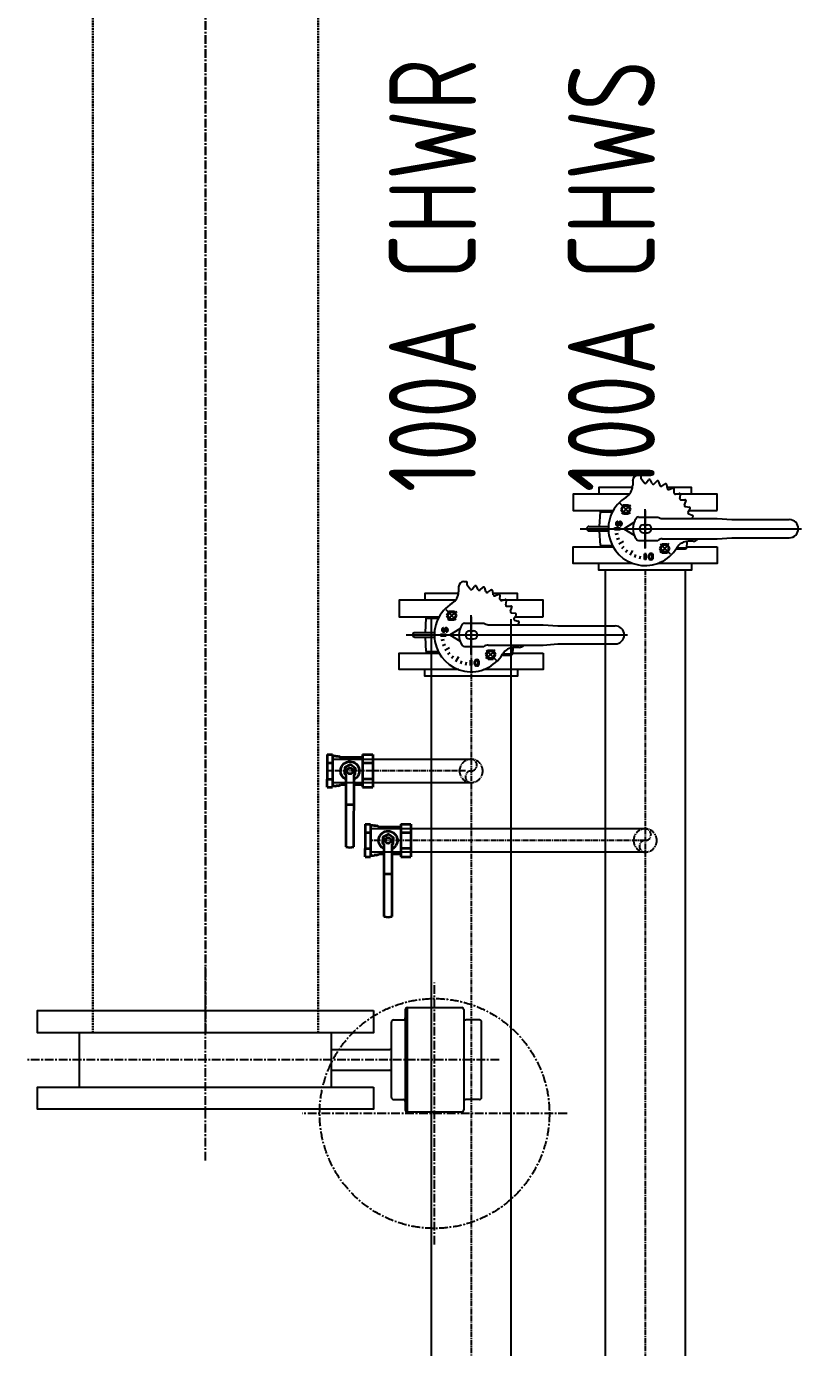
# Model space of a CAD drawing. Extents: x -76427 to 292734, y -42117 to 131250.
# Drawn here: x 10068 to 11181, y 6754 to 8651 of the extents above; entities that cross this region are included whole.
import ezdxf

# ---------------------------------------------------------------- set-up
doc = ezdxf.new("R2010")
doc.units = 0
doc.header["$LTSCALE"] = 10
for name, pattern in [('XFM7P10PV$0$CENTER', [2, 1.25, -0.25, 0.25, -0.25]), ('XFM7P10PV$0$CENTER2', [1.125, 0.75, -0.125, 0.125, -0.125]), ('XFM7P10PV$0$HIDDEN', [0.375, 0.25, -0.125])]:
    doc.linetypes.add(name, pattern=pattern)
for name, color, linetype in [('XFM7P10PV$0$M-CWTR-CENT', 252, 'XFM7P10PV$0$CENTER'), ('XFM7P10PV$0$M-CWTR-VAVE', 252, 'Continuous'), ('XFM7P10PV$0$U-PCW-TXT', 252, 'Continuous'), ('XFM7P10PV$0$U-PV-CH-CENTER', 252, 'XFM7P10PV$0$CENTER2'), ('XFM7P10PV$0$U-PV-CHR', 252, 'Continuous'), ('XFM7P10PV$0$U-PV-CHS', 252, 'Continuous')]:
    doc.layers.add(name, color=color, linetype=linetype)
doc.layers.add('XFM7P10PV$0$U-PV', color=252, linetype='Continuous', lineweight=30)
doc.styles.add('XFM7P10PV$0$aa-txt', font='isocp.shx', dxfattribs={"bigfont": 'chineset'})

# ---------------------------------------------------------------- blocks, each defined once
blk = doc.blocks.new('XFM7P10PV$0$A$C0D1147C2')
at = {"layer": 'XFM7P10PV$0$M-CWTR-CENT'}
for p, q in [((42504.3, -8848), (42504.3, -9228.6)), ((42427.3, -8945.6), (42427.3, -9624.5)), ((42692.3, -9038.3), (42316.3, -9038.3)), ((42571.7, -9367.3), (42293, -9367.3))]:
    blk.add_line(p, q, dxfattribs=at)
at = {"layer": 'XFM7P10PV$0$M-CWTR-VAVE'}
for p, q in [((42481.3, -8970.7), (42373, -8970.7)), ((42370, -8973.7), (42370, -8993.2)), ((42484.3, -8973.7), (42484.3, -8993.2)), ((42352.1, -9077.3), (42352.1, -8999.3)), ((42355.2, -8996.2), (42499.1, -8996.2)), ((42502.1, -9077.3), (42502.1, -8999.3)), ((42502.1, -9077.3), (42352.1, -9077.3)), ((42355.2, -9080.3), (42499.1, -9080.3)), ((42370, -9097.1), (42370, -9083.4)), ((42484.3, -9097.1), (42484.3, -9083.4)), ((42481.3, -9100.1), (42373, -9100.1)), ((42412.4, -9186.3), (42412.4, -9103.1)), ((42442.3, -9186.3), (42442.3, -9103.1)), ((42466.4, -9186.3), (42388.4, -9186.3)), ((42466.4, -9548.3), (42388.4, -9548.3))]:
    blk.add_line(p, q, dxfattribs=at)
for points in [[(42356.6, -9126), (42388.4, -9126), (42388.4, -9608.6), (42356.6, -9608.6)], [(42466.4, -9126), (42498.1, -9126), (42498.1, -9608.6), (42466.4, -9608.6)]]:
    blk.add_lwpolyline(points, close=True, dxfattribs=at)
at = {"layer": 'XFM7P10PV$0$M-CWTR-VAVE', "linetype": 'XFM7P10PV$0$CENTER'}
blk.add_circle((42504.3, -9038.3), 165, dxfattribs=at)
at = {"layer": 'XFM7P10PV$0$M-CWTR-VAVE'}
for centre, radius, start, end in [((42373, -8973.7), 3.02, 90, 180), ((42481.3, -8973.7), 3.02, 0, 90), ((42355.2, -8999.3), 3.02, 90, 180), ((42367, -8993.2), 3.02, 270, 0), ((42487.3, -8993.2), 3.02, 180, 270), ((42499.1, -8999.3), 3.02, 0, 90), ((42355.2, -9077.3), 3.02, 180, 270), ((42367, -9083.4), 3.02, 0, 90), ((42487.3, -9083.4), 3.02, 90, 180), ((42499.1, -9077.3), 3.02, 270, 0), ((42373, -9097.1), 3.02, 180, 270), ((42409.4, -9103.1), 3, 0, 90), ((42445.3, -9103.1), 3, 90, 180), ((42481.3, -9097.1), 3.02, 270, 0)]:
    blk.add_arc(centre, radius, start, end, dxfattribs=at)
blk = doc.blocks.new('XFM7P10PV$0$螺紋_閘閥 - 25A-V21-FB2')
at = {"lineweight": 35}
for p, q in [((-5.8, 109.1), (0, 110)), ((0, 110), (5.8, 109.1)), ((0, 109.1), (0, 109.1)), ((-5.9, 48), (5.9, 48)), ((-32.7, 23.5), (-32.7, 11.7)), ((-32.7, 23.5), (-25.2, 23.5)), ((-25.2, -23.5), (-25.2, 23.5)), ((-21.1, 21.8), (-25.2, 21.8)), ((-21.1, 21.8), (-20, 21.3)), ((-18.2, 21.3), (-20, 21.3)), ((-16.6, 21.3), (-18.2, 21.3)), ((-16.6, 21.3), (-13.4, 19.8)), ((-5.9, 19.8), (-13.4, 19.8)), ((18.2, 19.8), (5.9, 19.8)), ((18.2, -11.7), (18.2, 23.5)), ((18.2, 23.5), (32.7, 23.5)), ((32.7, -11.7), (32.7, 23.5)), ((-32.7, -11.7), (-32.7, 11.7)), ((-32.7, 11.7), (-25.2, 11.7)), ((32.7, 11.7), (18.2, 11.7)), ((-32.7, -23.5), (-32.7, -11.7)), ((-32.7, -11.7), (-25.2, -11.7)), ((18.2, -23.5), (18.2, -11.7)), ((18.2, -11.7), (32.7, -11.7)), ((32.7, -23.5), (32.7, -11.7)), ((-32.7, -23.5), (-25.2, -23.5)), ((-25.2, -21.8), (-21.1, -21.8)), ((-21.1, -21.8), (-20, -21.3)), ((-20, -21.3), (-18.2, -21.3)), ((-18.2, -21.3), (-16.6, -21.3)), ((-16.6, -21.3), (-13.4, -19.8)), ((-13.4, -19.8), (18.2, -19.8)), ((18.2, -23.5), (32.7, -23.5))]:
    blk.add_line(p, q, dxfattribs=at)
at = {"lineweight": 35, "flags": 128}
for points in [[(0, -8.7), (-7.3, -4.7), (-7.9, 3.6), (-5.9, 5.1), (-5.8, 109.1)], [(5.8, 109.1), (5.9, 5.5), (7.3, 4.7), (7.9, -3.6), (1.2, -8.6), (0, -8.7)]]:
    blk.add_lwpolyline(points, dxfattribs=at)
at = {"lineweight": 35}
for radius, start, end in [(13.5, 180, 63.957), (13.5, 116.043, 180), (4.28, 360, 180), (4.28, 180, 360)]:
    blk.add_arc((0, 0), radius, start, end, dxfattribs=at)
blk = doc.blocks.new('XFM7P10PV$0$A$Cfd9648f8')
at = {"linetype": 'ByBlock'}
for p, q in [((93, 136), (97.2, 136)), ((97.2, 136), (97.2, 131.2)), ((85.3, 128.2), (85.3, 121.2)), ((102, 125), (97.2, 131.2)), ((104.7, 125), (108.1, 129.4)), ((113.5, 124.2), (110.9, 129.1)), ((116.1, 123.8), (120.2, 127.5)), ((124.6, 121.5), (122.9, 126.8)), ((127.1, 120.6), (131.8, 123.6)), ((135.1, 116.9), (134.4, 122.4)), ((137.4, 115.6), (142.6, 117.7)), ((144.7, 110.5), (144.9, 116)), ((146.7, 108.8), (152.1, 110)), ((153, 102.6), (154.1, 108)), ((154.7, 100.6), (160.2, 100.8)), ((159.8, 93.4), (161.9, 98.5)), ((38.4, 83.4), (37.3, 62.6)), ((40.4, 85.3), (38.4, 83.4)), ((38.4, 83.4), (56.2, 83.4)), ((40.4, 85.3), (57.2, 85.3)), ((71.8, 93.6), (68.1, 87.1)), ((68.1, 87.1), (71.9, 80.8)), ((71.8, 93.6), (79.2, 93.6)), ((71.9, 80.8), (79.2, 80.8)), ((82.9, 87.2), (79.2, 93.6)), ((79.2, 80.8), (82.9, 87.2)), ((93.7, 76.1), (121.6, 76.1)), ((161.1, 91), (166.6, 90.3)), ((164.8, 83.1), (167.8, 87.7)), ((165.8, 80.6), (171, 78.9)), ((169.8, 74), (171.8, 76.1)), ((19.3, 59.3), (19.3, 59.3)), ((19.3, 59.3), (19.3, 59.3)), ((22.5, 62.6), (50.5, 62.6)), ((59.3, 58.2), (59.3, 60.5)), ((59.3, 60.5), (67.3, 60.5)), ((59.3, 58.2), (67.3, 58.2)), ((63.8, 69.5), (63.8, 68)), ((67.3, 60.5), (67.3, 58.2)), ((67.4, 63.5), (67.4, 65)), ((72.8, 59.3), (87.3, 68.5)), ((72.8, 59.3), (87.3, 50.2)), ((100.7, 65), (106.8, 65)), ((127.9, 74), (206.8, 74)), ((206.8, 74), (227.8, 72.4)), ((227.8, 72.4), (310.3, 72.4)), ((22.5, 56.1), (50.5, 56.1)), ((37.3, 56.1), (38.4, 35.3)), ((60.3, 51.7), (64.8, 52.5)), ((62.3, 44.3), (66.5, 45.9)), ((65.5, 37.4), (72.3, 41.4)), ((93.7, 42.6), (121.6, 42.6)), ((100.7, 53.6), (106.8, 53.6)), ((127.9, 44.7), (206.8, 44.7)), ((163.1, 41.1), (162.7, 31.6)), ((172.2, 41.3), (165.2, 41.3)), ((206.8, 44.7), (227.8, 46.3)), ((227.8, 46.3), (310.3, 46.3)), ((38.4, 35.3), (40.4, 33.3)), ((38.4, 35.3), (56.2, 35.3)), ((40.4, 33.3), (57.2, 33.3)), ((69.8, 31.1), (73.3, 34)), ((75.2, 25.7), (78.1, 29.2)), ((81.5, 21.3), (85.4, 28.1)), ((88.4, 18), (89.9, 22.3)), ((95.7, 16), (96.5, 20.5)), ((102.2, 15.3), (102.2, 23.2)), ((104.5, 23.2), (102.2, 23.2)), ((104.5, 15.3), (104.5, 23.2)), ((108.2, 17.5), (108.2, 21)), ((109.7, 17.5), (109.7, 21)), ((112, 23.7), (111, 23.7)), ((112, 22.2), (111, 22.2)), ((113.2, 17.5), (113.2, 21)), ((114.8, 17.5), (114.8, 21)), ((127.7, 37.5), (124, 31.1)), ((124, 31.1), (127.7, 24.7)), ((127.7, 37.5), (135, 37.5)), ((127.7, 24.7), (135.1, 24.7)), ((138.8, 31.1), (135, 37.5)), ((135.1, 24.7), (138.8, 31.1)), ((160.7, 29.7), (147.2, 29.7)), ((162.7, 31.6), (148.4, 31.6)), ((162.7, 31.6), (160.7, 29.7)), ((104.5, 15.3), (102.2, 15.3)), ((112, 16.2), (111, 16.2)), ((112, 14.7), (111, 14.7))]:
    blk.add_line(p, q, dxfattribs=at)
at = {"color": 1, "linetype": 'ByBlock'}
for p, q in [((82, 80.7), (67.4, 95.3)), ((103.3, 31), (103.3, 87.6)), ((103.3, 31), (103.3, 87.6)), ((103.3, 85.5), (103.3, 31.6)), ((103.3, 77.8), (103.3, 39.2)), ((9.8, 59.3), (327.9, 59.3)), ((103.3, 69.6), (103.3, 49.1)), ((103.3, 69.6), (103.3, 49.1)), ((103.3, 69.6), (103.3, 49.1)), ((125, 37.6), (139.4, 23))]:
    blk.add_line(p, q, dxfattribs=at)
at = {"linetype": 'ByBlock'}
for points in [[(85.1, 118.7), (36.8, 118.7), (36.8, 109.1)], [(169.9, 109.1), (169.9, 118.7), (134.9, 118.7)], [(81.1, 109.1), (0, 109.1), (0, 85.3), (57.2, 85.3)], [(206.7, 85.3), (206.7, 109.1), (145.3, 109.1)], [(166.3, 85.3), (206.7, 85.3)], [(85.5, 9.5), (0, 9.5), (0, 33.3), (57.2, 33.3)], [(206.7, 33.3), (206.7, 9.5), (121.2, 9.5)], [(162.8, 33.3), (206.7, 33.3)], [(169.9, 9.5), (169.9, 0), (36.8, 0), (36.8, 9.5)]]:
    blk.add_lwpolyline(points, dxfattribs=at)
for points in [[(63.8, 69.5, 0.120011), (62.6, 69.2, 0.104957), (61.7, 68.5, 0.088923), (61.2, 67.6, 0.080167), (61, 66.5, 0.080167), (61.2, 65.4, 0.088923), (61.7, 64.5, 0.104957), (62.6, 63.8, 0.120011), (63.8, 63.5, 0.120011), (64.9, 63.8, 0.104957), (65.8, 64.5, 0.088923), (66.3, 65.4, 0.088923)], [(63.8, 68, 0.120011), (63.3, 67.9, 0.104957), (62.9, 67.6, 0.088923), (62.6, 67.1, 0.080167), (62.5, 66.5, 0.080167), (62.6, 65.9, 0.088923), (62.9, 65.4, 0.104957), (63.3, 65.1, 0.120011), (63.8, 65, 0.120011), (64.2, 65.1, 0.104957), (64.6, 65.4, 0.088923), (64.9, 65.9)], [(67.4, 63.5, 0.108254), (68.4, 63.7, 0.102013), (69.3, 64.4, 0.094273), (69.9, 65.3, 0.089446), (70.1, 66.5, 0.089446), (69.9, 67.7, 0.094273), (69.3, 68.6, 0.102013), (68.4, 69.3, 0.108254), (67.4, 69.5, 0.108254), (66.4, 69.3, 0.207462), (65.2, 67.8, -0.005899), (64.9, 65.9)], [(67.4, 65, 0.108254), (67.8, 65.1, 0.102013), (68.2, 65.4, 0.094273), (68.5, 65.8, 0.089446), (68.6, 66.5, 0.089446), (68.5, 67.1, 0.094273), (68.2, 67.6, 0.102013), (67.8, 67.9, 0.108254), (67.4, 68, 0.088886), (67, 67.9, 0.178069), (66.7, 67.4, -0.005748), (66.4, 65.6, -0.005748)]]:
    blk.add_lwpolyline(points, format="xyb", dxfattribs=at)
for centre in [(75.5, 87.1), (131.4, 31.1)]:
    blk.add_circle(centre, 5.1, dxfattribs=at)
for centre, radius, start, end in [((93, 128.2), 7.74, 90, 180), ((65.9, 121.2), 19.3, 301.1866, 0), ((103.3, 126), 1.7, 217.5, 322.5), ((109.4, 128.3), 1.7, 27.5, 142.5), ((115, 125), 1.7, 207.5, 312.5), ((121.3, 126.2), 1.7, 17.5, 132.5), ((126.2, 122), 1.7, 197.5, 302.5), ((132.7, 122.1), 1.7, 7.5, 122.5), ((136.8, 117.1), 1.7, 187.5, 292.5), ((143.2, 116.1), 1.7, 357.5, 112.5), ((103.3, 59.3), 52.9, 121.1866, 328.8134), ((146.4, 110.5), 1.7, 177.5, 282.5), ((152.5, 108.4), 1.7, 347.5, 102.5), ((154.6, 102.3), 1.7, 167.5, 272.5), ((160.3, 99.1), 1.7, 337.5, 92.5), ((93.7, 72.3), 3.87, 90, 143.7197), ((127.9, 84.5), 10.5, 233.1301, 270), ((161.3, 92.7), 1.7, 157.5, 262.5), ((166.3, 82.2), 1.7, 147.5, 252.5), ((166.4, 88.6), 1.7, 327.5, 82.5), ((170.5, 77.3), 1.7, 317.5, 72.5), ((22.5, 59.3), 3.22, 90, 180), ((22.5, 59.3), 3.22, 180, 270), ((63.1, 66.5), 1.88, 341.6663, 342.6546), ((65.8, 65.7), 0.559, 333.604, 355.7622), ((111.3, 59.3), 25.7, 143.7197, 216.2803), ((100.7, 59.3), 5.71, 90, 270), ((106.8, 59.3), 5.71, 270, 90), ((310.3, 59.3), 13, 270, 90), ((93.7, 46.4), 3.87, 216.2803, 270), ((127.9, 34.2), 10.5, 90, 126.8699), ((165.2, 21.9), 19.3, 90, 148.8134), ((172.2, 49), 7.74, 270, 325.8229), ((111, 21), 2.76, 90, 180), ((111, 21), 1.26, 90, 180), ((112, 21), 2.76, 0, 90), ((112, 21), 1.26, 0, 90), ((111, 17.5), 2.76, 180, 270), ((111, 17.5), 1.26, 180, 270), ((112, 17.5), 1.26, 270, 0), ((112, 17.5), 2.76, 270, 0)]:
    blk.add_arc(centre, radius, start, end, dxfattribs=at)
at = {"color": 1, "linetype": 'ByBlock'}
for start, end in [(121.8333, 148.1667), (301.8333, 328.1667)]:
    blk.add_arc((103.5, 59.2), 39.6, start, end, dxfattribs=at)
blk = doc.blocks.new('XFM7P10PV')
at = {"layer": 'XFM7P10PV$0$U-PV', "color": 253, "linetype": 'XFM7P10PV$0$HIDDEN'}
for p, q in [((10163.1, 7205.9), (10163.1, 12451.9)), ((10486.9, 7205.9), (10486.9, 12451.9))]:
    blk.add_line(p, q, dxfattribs=at)
at = {"layer": 'XFM7P10PV$0$U-PV', "color": 1, "linetype": 'XFM7P10PV$0$CENTER'}
blk.add_line((10325, 7205.9), (10325, 12451.9), dxfattribs=at)
at = {"layer": 'XFM7P10PV$0$U-PV-CH-CENTER'}
for p, q in [((10956.6, 7870.4), (10956.6, 2239.7)), ((10706.6, 7800), (10706.6, 2239.7)), ((10698.3, 7581.9), (10499.8, 7581.9)), ((10956.6, 7482), (10562, 7482))]:
    blk.add_line(p, q, dxfattribs=at)
for centre, radius, start, end in [((10706.6, 7581.9), 16.7, 0, 180), ((10706.6, 7590.2), 8.35, 270, 90), ((10706.6, 7581.9), 16.7, 180, 0), ((10706.6, 7573.5), 8.35, 90, 270), ((10956.6, 7482), 16.7, 0, 180), ((10956.6, 7490.4), 8.35, 270, 90), ((10956.6, 7482), 16.7, 180, 0), ((10956.6, 7473.7), 8.35, 90, 270)]:
    blk.add_arc(centre, radius, start, end, dxfattribs=at)
at = {"layer": 'XFM7P10PV$0$U-PV-CHR'}
for p, q in [((10649.5, 2239.7), (10649.5, 7800)), ((10763.8, 7800), (10763.8, 2239.7)), ((10507.3, 7598.6), (10706.6, 7598.6)), ((10507.3, 7565.2), (10706.6, 7565.2))]:
    blk.add_line(p, q, dxfattribs=at)
at = {"layer": 'XFM7P10PV$0$U-PV-CHS'}
for p, q in [((10899.5, 2239.7), (10899.5, 7870.4)), ((11013.8, 7870.4), (11013.8, 2239.7)), ((10956.6, 7498.7), (10562, 7498.7)), ((10957.1, 7465.3), (10562.4, 7465.3))]:
    blk.add_line(p, q, dxfattribs=at)
at = {"rotation": 270}
blk.add_blockref('XFM7P10PV$0$A$C0D1147C2', (19692.3, 49594.3), dxfattribs=at)
at = {"layer": 'XFM7P10PV$0$U-PV-CHR'}
blk.add_blockref('XFM7P10PV$0$A$Cfd9648f8', (10603.3, 7717.9), dxfattribs=at)
at = {"layer": 'XFM7P10PV$0$U-PV-CHR', "xscale": -1, "rotation": 180}
blk.add_blockref('XFM7P10PV$0$螺紋_閘閥 - 25A-V21-FB2', (10532.5, 7581.9), dxfattribs=at)
at = {"layer": 'XFM7P10PV$0$U-PV-CHS'}
blk.add_blockref('XFM7P10PV$0$A$Cfd9648f8', (10853.3, 7870.4), dxfattribs=at)
at = {"layer": 'XFM7P10PV$0$U-PV-CHS', "xscale": -1, "rotation": 180}
blk.add_blockref('XFM7P10PV$0$螺紋_閘閥 - 25A-V21-FB2', (10587.2, 7482), dxfattribs=at)
at = {"layer": 'XFM7P10PV$0$U-PCW-TXT', "style": 'XFM7P10PV$0$aa-txt', "width": 0.8}
for s, p in [('100A CHWR', (10713.5, 7982.2, 0)), ('100A CHWS', (10970.5, 7982.2, 0))]:
    blk.add_text(s, height=125, rotation=90, dxfattribs=at).set_placement(p)

msp = doc.modelspace()

# ---------------------------------------------------------------- block references
msp.add_blockref('XFM7P10PV', (0, 0))

doc.saveas('drawing.dxf')
